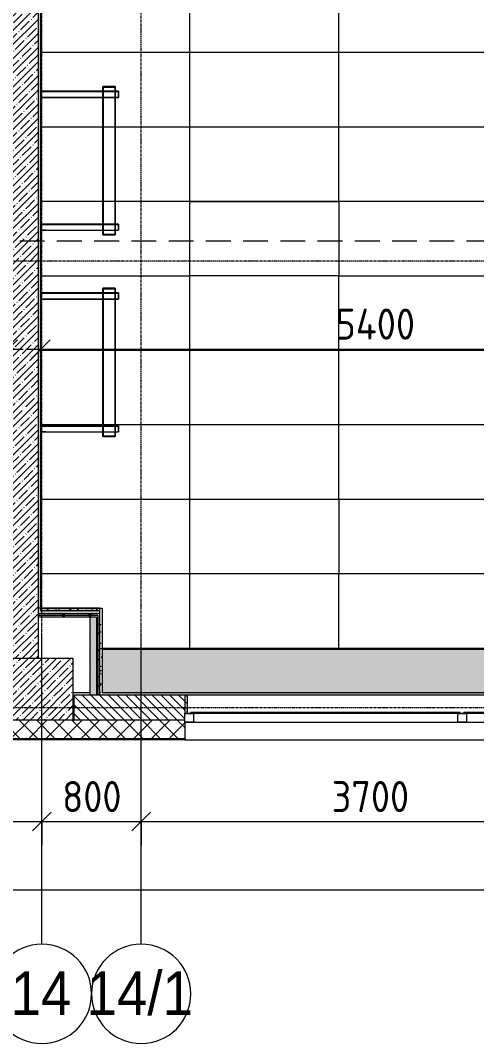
# Model space of a CAD drawing. Header units: millimetres. Extents: x 34897 to 231692, y -8553 to 29000.
# Drawn here: x 47487 to 51161, y -2706 to 5537 of the extents above; entities that cross this region are included whole.
import ezdxf

# ---------------------------------------------------------------- set-up
doc = ezdxf.new("R2010")
doc.units = ezdxf.units.MM
doc.linetypes.add('ADSK_Штрих_ш2 п1', pattern=[300, 200, -100])
doc.linetypes.add('Осевая', pattern=[31.75, 6.35, -4.7625, 15.875, -4.7625])
for name, color, linetype, lineweight in [('A-ANNO-DIMS', 7, 'Continuous', 9), ('A-ANNO-DIMS-100', 7, 'Continuous', 9), ('A-CLNG-PATT', 7, 'Continuous', 9), ('A-DETL-1', 7, 'ADSK_Штрих_ш2 п1', 9), ('A-GLAZ', 7, 'Continuous', 9), ('A-GLAZ-1', 7, 'Continuous', 13), ('A-WALL', 7, 'Continuous', 9), ('I-WALL', 7, 'Continuous', 9), ('S-COLS', 7, 'Continuous', 9), ('Оси', 7, 'Continuous', 9), ('Оси-1', 7, 'Continuous', 20), ('Оси-2', 7, 'Осевая', 9)]:
    doc.layers.add(name, color=color, linetype=linetype, lineweight=lineweight)
for name, color, linetype, lineweight, true_color in [('A-ANNO-NOTE', 1, 'Continuous', 9, 0xff0000), ('A-CLNG-1', 7, 'Continuous', 9, 0xeaeaea), ('A-WALL-1', 7, 'Continuous', 9, 0x3c3c3c), ('A-WALL-2', 7, 'Continuous', 9, 0x535353), ('A-WALL-FNSH-1', 7, 'Continuous', 9, 0x3c3c3c), ('E-LITE-EQPM-1', 7, 'Continuous', 9, 0xff8080), ('I-WALL-1', 7, 'Continuous', 9, 0x535353), ('S-COLS-1', 9, 'Continuous', 9, 0x808080), ('S-COLS-2', 7, 'Continuous', 9, 0x3c3c3c)]:
    doc.layers.add(name, color=color, linetype=linetype, lineweight=lineweight, true_color=true_color)
doc.layers.add('A-CLNG-PATT-1', color=7, linetype='Continuous', lineweight=9, transparency=1)
doc.styles.add('Arial', font='arial.ttf', dxfattribs={"width": 0.9, "height": 350})
doc.styles.add('ISOCPEUR', font='isocpeur.ttf', dxfattribs={"width": 0.9, "height": 250})
doc.dimstyles.new('ISO-2_5_0_9К_БОЛЬШОЙ', dxfattribs={"dimscale": 304.8, "dimtxt": 248.995294, "dimasz": 0.492126, "dimexe": 0.393701, "dimexo": 0.984252, "dimgap": 0, "dimtad": 1, "dimdec": 0, "dimrnd": 10, "dimzin": 0, "dimdsep": 46, "dimtxsty": 'ISOCPEUR', "dimblk1": 'OBLIQUE', "dimblk2": 'OBLIQUE', "dimsah": 1, "dimcen": 0.09, "dimdle": 0.393701, "dimazin": 0, "dimtfac": 1, "dimtdec": 4, "dimtix": 1, "dimtmove": 0, "dimatfit": 3, "dimfxl": 1, "dimtvp": 1, "dimtolj": 1, "dimtzin": 0, "dimarcsym": 2})
pattern_1 = [(0, (0, 0), (121.92, 30.48), [10.058, -81.382, 10.058, -81.382, -487.68]), (0, (0, 0), (121.92, 30.48), [-182.88, 10.058, -172.822, 10.058, -81.382, -213.36]), (0, (0, 0), (121.92, 30.48), [-457.2, 10.058, -50.902, 10.058, -142.342]), (120, (45.72, 15.24), (-87.356454, 90.345817), [10.058, -81.382, 10.058, -81.382, -487.68]), (120, (45.72, 15.24), (-87.356454, 90.345817), [-182.88, 10.058, -172.822, 10.058, -81.382, -213.36]), (120, (45.72, 15.24), (-87.356454, 90.345817), [-457.2, 10.058, -50.902, 10.058, -142.342]), (240, (60.96, 76.2), (-34.563546, -120.825817), [10.058, -81.382, 10.058, -81.382, -487.68]), (240, (60.96, 76.2), (-34.563546, -120.825817), [-182.88, 10.058, -172.822, 10.058, -81.382, -213.36]), (240, (60.96, 76.2), (-34.563546, -120.825817), [-457.2, 10.058, -50.902, 10.058, -142.342])]
pattern_2 = [(45, (0, 0), (-106.066, 106.066), []), (135, (0, 0), (-106.066, -106.066), [])]

# ---------------------------------------------------------------- blocks, each defined once
blk = doc.blocks.new('BSC_Колонна _Прямоугольная - 500х500-V7-Сводный план потолков 2 этажа в осях 12-23')
at = {"layer": 'S-COLS-1'}
h = blk.add_hatch(dxfattribs=at)
h.set_pattern_fill('FP_8', color=256, style=0, pattern_type=2)
h.set_pattern_definition([(45, (-47660, -150), (-57.02463, 57.02463), []), (45, (-47602.975, -150), (-57.02463, 57.02463), [100.806, -20.161, 3.353, -16.808])])
h.paths.add_polyline_path([(-250, -250), (250, -250), (250, 250), (-250, 250), (-250, -198)])
at = {"layer": 'S-COLS-2'}
for p, q in [((-250, 250), (250, 250)), ((-250, -198), (-250, 250)), ((250, 250), (250, -250)), ((250, -250), (-250, -250))]:
    blk.add_line(p, q, dxfattribs=at)
blk = doc.blocks.new('120_Окно_СКБ_2Ст - 120_Окно_СКБ_2Ст 3100х2500 _мал_ створка слева-2_-22446420-Сводный план потолков 2 этажа в осях 12-23')
at = {"layer": 'A-GLAZ'}
for p, q in [((1550, -57), (-1550, -57)), ((-1550, -127), (1550, -127))]:
    blk.add_line(p, q, dxfattribs=at)
at = {"layer": 'A-GLAZ-1'}
for p, q in [((-1550, -127), (-1550, -57)), ((-1550, -57), (-1480, -57)), ((-1480, -57), (-1480, -127)), ((-720, -127), (-720, -57)), ((-720, -57), (-650, -57)), ((-650, -57), (-650, -127)), ((1480, -127), (1480, -57)), ((1480, -57), (1550, -57)), ((1550, -57), (1550, -127)), ((-1480, -127), (-1550, -127)), ((-1500, -127), (-1500, -137)), ((-1500, -137), (-700, -137)), ((-700, -137), (-1500, -137)), ((-1430, -137), (-1430, -127)), ((-770, -137), (-770, -127)), ((-650, -127), (-720, -127)), ((-700, -137), (-700, -127)), ((-670, -127), (-670, -137)), ((-670, -137), (1500, -137)), ((1500, -137), (-670, -137)), ((-600, -137), (-600, -127)), ((1430, -137), (1430, -127)), ((1550, -127), (1480, -127)), ((1500, -137), (1500, -127))]:
    blk.add_line(p, q, dxfattribs=at)
blk = doc.blocks.new('E220 IP40 _школа доски 1195-100 IP40 аналог 1-36_ - V1-E0-00270-60000-4001839 _ V2-A0-PR00-00_2_0017_25 _Призма стандарт_-V38-Сводный план потолков 2 этажа в осях 12-23')
at = {"layer": 'E-LITE-EQPM-1'}
for p, q in [((48151, 4966), (47651, 4966)), ((47651, 4916), (47651, 4966)), ((47651, 4966), (47651, 4916)), ((47651, 4966), (47691, 4966)), ((47653, 4964), (48151, 4964)), ((47653, 4964), (47653, 4918)), ((47653, 4918), (47653, 4964)), ((47691, 4964), (47653, 4964)), ((47691, 4966), (48151, 4966)), ((47691, 4966), (47691, 4964)), ((47691, 4964), (47691, 4966)), ((47691, 4964), (48151, 4964)), ((48151, 3808.5), (48151, 5003.5)), ((48151, 5003.5), (48251, 5003.5)), ((48251, 5003.5), (48151, 5003.5)), ((48151, 5003.5), (48151, 3808.5)), ((48152.9, 4966), (48151, 4966)), ((48151, 4966), (48152.9, 4966)), ((48151, 4964), (48152.9, 4964)), ((48151, 4964), (48152.9, 4964)), ((48153, 3811.5), (48153, 5000.5)), ((48153, 5000.5), (48249, 5000.5)), ((48249, 5000.5), (48153, 5000.5)), ((48153, 5000.5), (48153, 3811.5)), ((48249, 5000.5), (48153, 5000.5)), ((48153, 5000.5), (48153, 3811.5)), ((48153, 3811.5), (48153, 5000.5)), ((48153, 5000.5), (48249, 5000.5)), ((48249, 4966), (48153, 4966)), ((48153, 4966), (48249, 4966)), ((48153, 4964), (48249, 4964)), ((48153, 4964), (48249, 4964)), ((48249, 5000.5), (48249, 3811.5)), ((48249, 3811.5), (48249, 5000.5)), ((48249, 3811.5), (48249, 5000.5)), ((48249, 5000.5), (48249, 3811.5)), ((48251, 4966), (48249.1, 4966)), ((48249.1, 4966), (48251, 4966)), ((48249.1, 4964), (48251, 4964)), ((48249.1, 4964), (48251, 4964)), ((48251, 5003.5), (48251, 3808.5)), ((48251, 3808.5), (48251, 5003.5)), ((48276, 4966), (48251, 4966)), ((48251, 4966), (48276, 4966)), ((48251, 4964), (48276, 4964)), ((48251, 4964), (48276, 4964)), ((48276, 4966), (48276, 4964)), ((48276, 4916), (48276, 4966)), ((48276, 4964), (48276, 4918)), ((47651, 4916), (48151, 4916)), ((47691, 4916), (47651, 4916)), ((47653, 4918), (48151, 4918)), ((47653, 4918), (47691, 4918)), ((47691, 4918), (48151, 4918)), ((47691, 4918), (47691, 4916)), ((47691, 4916), (47691, 4918)), ((47691, 4916), (48151, 4916)), ((48151, 4918), (48152.9, 4918)), ((48151, 4918), (48152.9, 4918)), ((48151, 4916), (48152.9, 4916)), ((48151, 4916), (48152.9, 4916)), ((48153, 4918), (48249, 4918)), ((48153, 4918), (48249, 4918)), ((48153, 4916), (48249, 4916)), ((48153, 4916), (48249, 4916)), ((48249.1, 4918), (48251, 4918)), ((48249.1, 4918), (48251, 4918)), ((48249.1, 4916), (48251, 4916)), ((48249.1, 4916), (48251, 4916)), ((48251, 4918), (48276, 4918)), ((48251, 4918), (48276, 4918)), ((48251, 4916), (48276, 4916)), ((48251, 4916), (48276, 4916)), ((48276, 4918), (48276, 4916)), ((48151.1, 3896), (47651, 3896)), ((47651, 3846), (47651, 3896)), ((47651, 3896), (47651, 3846)), ((47651, 3896), (47691, 3896)), ((47653, 3894), (48151.1, 3894)), ((47653, 3894), (47653, 3848)), ((47653, 3848), (47653, 3894)), ((47691, 3894), (47653, 3894)), ((47691, 3896), (48151.1, 3896)), ((47691, 3896), (47691, 3894)), ((47691, 3894), (47691, 3896)), ((47691, 3894), (48151.1, 3894)), ((48153, 3896), (48151.1, 3896)), ((48151.1, 3896), (48153, 3896)), ((48151.1, 3894), (48153, 3894)), ((48151.1, 3894), (48153, 3894)), ((48249, 3896), (48153, 3896)), ((48153, 3896), (48249, 3896)), ((48153, 3894), (48249, 3894)), ((48153, 3894), (48249, 3894)), ((48250.9, 3896), (48249, 3896)), ((48249, 3896), (48250.9, 3896)), ((48249, 3894), (48250.9, 3894)), ((48249, 3894), (48250.9, 3894)), ((48276, 3896), (48250.9, 3896)), ((48250.9, 3896), (48276, 3896)), ((48250.9, 3894), (48276, 3894)), ((48250.9, 3894), (48276, 3894)), ((48276, 3896), (48276, 3894)), ((48276, 3846), (48276, 3896)), ((48276, 3894), (48276, 3848)), ((47651, 3846), (48151.1, 3846)), ((47691, 3846), (47651, 3846)), ((47653, 3848), (48151.1, 3848)), ((47653, 3848), (47691, 3848)), ((47691, 3848), (48151.1, 3848)), ((47691, 3848), (47691, 3846)), ((47691, 3846), (47691, 3848)), ((47691, 3846), (48151.1, 3846)), ((48251, 3808.5), (48151, 3808.5)), ((48151, 3808.5), (48251, 3808.5)), ((48151.1, 3848), (48153, 3848)), ((48151.1, 3848), (48153, 3848)), ((48151.1, 3846), (48153, 3846)), ((48151.1, 3846), (48153, 3846)), ((48153, 3848), (48249, 3848)), ((48153, 3848), (48249, 3848)), ((48153, 3846), (48249, 3846)), ((48153, 3846), (48249, 3846)), ((48249, 3811.5), (48153, 3811.5)), ((48153, 3811.5), (48249, 3811.5)), ((48153, 3811.5), (48249, 3811.5)), ((48249, 3811.5), (48153, 3811.5)), ((48249, 3848), (48250.9, 3848)), ((48249, 3848), (48250.9, 3848)), ((48249, 3846), (48250.9, 3846)), ((48249, 3846), (48250.9, 3846)), ((48250.9, 3848), (48276, 3848)), ((48250.9, 3848), (48276, 3848)), ((48250.9, 3846), (48276, 3846)), ((48250.9, 3846), (48276, 3846)), ((48276, 3848), (48276, 3846))]:
    blk.add_line(p, q, dxfattribs=at)
blk = doc.blocks.new('Рассеиватель E220 - V2-A0-PR00-00_2_0016_25 Призма стандарт-27752360-Сводный план потолков 2 этажа в осях 12-23')
at = {"layer": 'E-LITE-EQPM-1'}
for p, q in [((-594.5, -48), (-594.5, 48)), ((-594.5, 48), (594.5, 48)), ((594.5, 48), (-594.5, 48)), ((-594.5, 48), (-594.5, -48)), ((594.5, 48), (594.5, -48)), ((594.5, -48), (594.5, 48)), ((594.5, -48), (-594.5, -48)), ((-594.5, -48), (594.5, -48))]:
    blk.add_line(p, q, dxfattribs=at)
blk = doc.blocks.new('E220 IP40 _школа доски 1195-100 IP40 аналог 1-36_ - V1-E0-00270-60000-4001839 _ V2-A0-PR00-00_2_0017_25 _Призма стандарт_-V39-Сводный план потолков 2 этажа в осях 12-23')
at = {"layer": 'E-LITE-EQPM-1'}
for p, q in [((48151, 3341), (47651, 3341)), ((47651, 3291), (47651, 3341)), ((47651, 3341), (47651, 3291)), ((47651, 3341), (47691, 3341)), ((47653, 3339), (48151, 3339)), ((47653, 3339), (47653, 3293)), ((47653, 3293), (47653, 3339)), ((47691, 3339), (47653, 3339)), ((47691, 3341), (48151, 3341)), ((47691, 3341), (47691, 3339)), ((47691, 3339), (47691, 3341)), ((47691, 3339), (48151, 3339)), ((48151, 2183.5), (48151, 3378.5)), ((48151, 3378.5), (48251, 3378.5)), ((48251, 3378.5), (48151, 3378.5)), ((48151, 3378.5), (48151, 2183.5)), ((48152.9, 3341), (48151, 3341)), ((48151, 3341), (48152.9, 3341)), ((48151, 3339), (48152.9, 3339)), ((48151, 3339), (48152.9, 3339)), ((48153, 2186.5), (48153, 3375.5)), ((48153, 3375.5), (48249, 3375.5)), ((48249, 3375.5), (48153, 3375.5)), ((48153, 3375.5), (48153, 2186.5)), ((48249, 3375.5), (48153, 3375.5)), ((48153, 3375.5), (48153, 2186.5)), ((48153, 2186.5), (48153, 3375.5)), ((48153, 3375.5), (48249, 3375.5)), ((48249, 3341), (48153, 3341)), ((48153, 3341), (48249, 3341)), ((48153, 3339), (48249, 3339)), ((48153, 3339), (48249, 3339)), ((48249, 3375.5), (48249, 2186.5)), ((48249, 2186.5), (48249, 3375.5)), ((48249, 2186.5), (48249, 3375.5)), ((48249, 3375.5), (48249, 2186.5)), ((48251, 3341), (48249.1, 3341)), ((48249.1, 3341), (48251, 3341)), ((48249.1, 3339), (48251, 3339)), ((48249.1, 3339), (48251, 3339)), ((48251, 3378.5), (48251, 2183.5)), ((48251, 2183.5), (48251, 3378.5)), ((48276, 3341), (48251, 3341)), ((48251, 3341), (48276, 3341)), ((48251, 3339), (48276, 3339)), ((48251, 3339), (48276, 3339)), ((48276, 3341), (48276, 3339)), ((48276, 3291), (48276, 3341)), ((48276, 3339), (48276, 3293)), ((47651, 3291), (48151, 3291)), ((47691, 3291), (47651, 3291)), ((47653, 3293), (48151, 3293)), ((47653, 3293), (47691, 3293)), ((47691, 3293), (48151, 3293)), ((47691, 3293), (47691, 3291)), ((47691, 3291), (47691, 3293)), ((47691, 3291), (48151, 3291)), ((48151, 3293), (48152.9, 3293)), ((48151, 3293), (48152.9, 3293)), ((48151, 3291), (48152.9, 3291)), ((48151, 3291), (48152.9, 3291)), ((48153, 3293), (48249, 3293)), ((48153, 3293), (48249, 3293)), ((48153, 3291), (48249, 3291)), ((48153, 3291), (48249, 3291)), ((48249.1, 3293), (48251, 3293)), ((48249.1, 3293), (48251, 3293)), ((48249.1, 3291), (48251, 3291)), ((48249.1, 3291), (48251, 3291)), ((48251, 3293), (48276, 3293)), ((48251, 3293), (48276, 3293)), ((48251, 3291), (48276, 3291)), ((48251, 3291), (48276, 3291)), ((48276, 3293), (48276, 3291)), ((48151.1, 2271), (47651, 2271)), ((47651, 2221), (47651, 2271)), ((47651, 2271), (47651, 2221)), ((47651, 2271), (47691, 2271)), ((47653, 2269), (48151.1, 2269)), ((47653, 2269), (47653, 2223)), ((47653, 2223), (47653, 2269)), ((47691, 2269), (47653, 2269)), ((47691, 2271), (48151.1, 2271)), ((47691, 2271), (47691, 2269)), ((47691, 2269), (47691, 2271)), ((47691, 2269), (48151.1, 2269)), ((48153, 2271), (48151.1, 2271)), ((48151.1, 2271), (48153, 2271)), ((48151.1, 2269), (48153, 2269)), ((48151.1, 2269), (48153, 2269)), ((48249, 2271), (48153, 2271)), ((48153, 2271), (48249, 2271)), ((48153, 2269), (48249, 2269)), ((48153, 2269), (48249, 2269)), ((48250.9, 2271), (48249, 2271)), ((48249, 2271), (48250.9, 2271)), ((48249, 2269), (48250.9, 2269)), ((48249, 2269), (48250.9, 2269)), ((48276, 2271), (48250.9, 2271)), ((48250.9, 2271), (48276, 2271)), ((48250.9, 2269), (48276, 2269)), ((48250.9, 2269), (48276, 2269)), ((48276, 2271), (48276, 2269)), ((48276, 2221), (48276, 2271)), ((48276, 2269), (48276, 2223)), ((47651, 2221), (48151.1, 2221)), ((47691, 2221), (47651, 2221)), ((47653, 2223), (48151.1, 2223)), ((47653, 2223), (47691, 2223)), ((47691, 2223), (48151.1, 2223)), ((47691, 2223), (47691, 2221)), ((47691, 2221), (47691, 2223)), ((47691, 2221), (48151.1, 2221)), ((48251, 2183.5), (48151, 2183.5)), ((48151, 2183.5), (48251, 2183.5)), ((48151.1, 2223), (48153, 2223)), ((48151.1, 2223), (48153, 2223)), ((48151.1, 2221), (48153, 2221)), ((48151.1, 2221), (48153, 2221)), ((48153, 2223), (48249, 2223)), ((48153, 2223), (48249, 2223)), ((48153, 2221), (48249, 2221)), ((48153, 2221), (48249, 2221)), ((48249, 2186.5), (48153, 2186.5)), ((48153, 2186.5), (48249, 2186.5)), ((48153, 2186.5), (48249, 2186.5)), ((48249, 2186.5), (48153, 2186.5)), ((48249, 2223), (48250.9, 2223)), ((48249, 2223), (48250.9, 2223)), ((48249, 2221), (48250.9, 2221)), ((48249, 2221), (48250.9, 2221)), ((48250.9, 2223), (48276, 2223)), ((48250.9, 2223), (48276, 2223)), ((48250.9, 2221), (48276, 2221)), ((48250.9, 2221), (48276, 2221)), ((48276, 2223), (48276, 2221))]:
    blk.add_line(p, q, dxfattribs=at)
blk = doc.blocks.new('Ось сетки - D8-29747960-Сводный план потолков 2 этажа в осях 12-23')
at = {"layer": 'Оси-1'}
for start, end in [(360, 180), (180, 360)]:
    blk.add_arc((0, 0), 4, start, end, dxfattribs=at)
blk = doc.blocks.new('DIMBLOCK4-Сводный план потолков 2 этажа в осях 12-23')
at = {"layer": 'A-ANNO-DIMS-100'}
for p, q in [((43160, -1111.8), (43160, -797.9)), ((47660, -1111.8), (47660, -797.9)), ((43160, -917.9), (47660, -917.9)), ((43160, -917.9), (43160, -1111.8)), ((47660, -917.9), (47660, -1111.8))]:
    blk.add_line(p, q, dxfattribs=at)
at = {"layer": 'A-ANNO-DIMS-100', "lineweight": 20}
for p, q in [((43160, -917.9), (43235, -842.9)), ((47660, -917.9), (47735, -842.9)), ((43160, -917.9), (43085, -992.9)), ((47660, -917.9), (47585, -992.9))]:
    blk.add_line(p, q, dxfattribs=at)
at = {"layer": 'A-ANNO-DIMS-100', "color": 0, "insert": (45082, -591.3), "char_height": 250, "width": 787.208, "attachment_point": 1, "line_spacing_factor": 1.149209, "style": 'ISOCPEUR'}
blk.add_mtext('4500', dxfattribs=at)
blk = doc.blocks.new('_Oblique')
at = {"color": 0, "linetype": 'ByBlock', "lineweight": -2}
blk.add_line((-0.5, -0.5), (0.5, 0.5), dxfattribs=at)
blk = doc.blocks.new('DIMBLOCK5-Сводный план потолков 2 этажа в осях 12-23')
at = {"layer": 'A-ANNO-DIMS-100'}
for p, q in [((47660, -1111.8), (47660, -797.9)), ((48460, -1111.8), (48460, -797.9)), ((47660, -917.9), (48460, -917.9)), ((47660, -917.9), (47660, -1111.8)), ((48460, -917.9), (48460, -1111.8))]:
    blk.add_line(p, q, dxfattribs=at)
at = {"layer": 'A-ANNO-DIMS-100', "lineweight": 20}
for p, q in [((47660, -917.9), (47735, -842.9)), ((48460, -917.9), (48535, -842.9)), ((47660, -917.9), (47585, -992.9)), ((48460, -917.9), (48385, -992.9))]:
    blk.add_line(p, q, dxfattribs=at)
at = {"layer": 'A-ANNO-DIMS-100', "color": 0, "insert": (47823, -591.3), "char_height": 250, "width": 568.858, "attachment_point": 1, "line_spacing_factor": 1.149209, "style": 'ISOCPEUR'}
blk.add_mtext('800', dxfattribs=at)
blk = doc.blocks.new('DIMBLOCK6-Сводный план потолков 2 этажа в осях 12-23')
at = {"layer": 'A-ANNO-DIMS-100'}
for p, q in [((48460, -1111.8), (48460, -797.9)), ((52160, -1111.8), (52160, -797.9)), ((48460, -917.9), (52160, -917.9)), ((48460, -917.9), (48460, -1111.8)), ((52160, -917.9), (52160, -1111.8))]:
    blk.add_line(p, q, dxfattribs=at)
at = {"layer": 'A-ANNO-DIMS-100', "lineweight": 20}
for p, q in [((48460, -917.9), (48535, -842.9)), ((52160, -917.9), (52235, -842.9)), ((48460, -917.9), (48385, -992.9)), ((52160, -917.9), (52085, -992.9))]:
    blk.add_line(p, q, dxfattribs=at)
at = {"layer": 'A-ANNO-DIMS-100', "color": 0, "insert": (49994, -591.3), "char_height": 250, "width": 758.478, "attachment_point": 1, "line_spacing_factor": 1.149209, "style": 'ISOCPEUR'}
blk.add_mtext('3700', dxfattribs=at)
blk = doc.blocks.new('DIMBLOCK19-Сводный план потолков 2 этажа в осях 12-23')
at = {"layer": 'A-ANNO-DIMS-100'}
for p, q in [((38310, -1662), (38310, -1348.1)), ((84560, -1662), (84560, -1348.1)), ((38190, -1468.1), (84680, -1468.1)), ((38310, -1468.1), (38310, -1662)), ((84560, -1468.1), (84560, -1662))]:
    blk.add_line(p, q, dxfattribs=at)
at = {"layer": 'A-ANNO-DIMS-100', "lineweight": 20}
for p, q in [((38310, -1468.1), (38385, -1393.1)), ((84560, -1468.1), (84635, -1393.1)), ((38310, -1468.1), (38235, -1543.1)), ((84560, -1468.1), (84485, -1543.1))]:
    blk.add_line(p, q, dxfattribs=at)
at = {"layer": 'A-ANNO-DIMS-100', "color": 0, "insert": (61028, -1141.5), "char_height": 250, "width": 976.828, "attachment_point": 1, "line_spacing_factor": 1.149209, "style": 'ISOCPEUR'}
blk.add_mtext('46250', dxfattribs=at)
blk = doc.blocks.new('DIMBLOCK63-Сводный план потолков 2 этажа в осях 12-23')
at = {"layer": 'A-ANNO-DIMS-100'}
for p, q in [((44180.1, 2694.7), (44180.1, 3008.7)), ((47389, 2694.7), (47389, 3008.7)), ((44180.1, 2888.7), (47509, 2888.7)), ((44180.1, 2888.7), (44180.1, 2694.7)), ((47389, 2888.7), (47389, 2694.7))]:
    blk.add_line(p, q, dxfattribs=at)
at = {"layer": 'A-ANNO-DIMS-100', "lineweight": 20}
for p, q in [((44180.1, 2888.7), (44105.1, 2813.7)), ((44180.1, 2888.7), (44255.1, 2963.7)), ((47389, 2888.7), (47314, 2813.7)), ((47389, 2888.7), (47464, 2963.7))]:
    blk.add_line(p, q, dxfattribs=at)
at = {"layer": 'A-ANNO-DIMS-100', "color": 0, "insert": (45490, 3215.3), "char_height": 250, "width": 706.764, "attachment_point": 1, "line_spacing_factor": 1.149209, "style": 'ISOCPEUR'}
blk.add_mtext('3210', dxfattribs=at)
blk = doc.blocks.new('DIMBLOCK68-Сводный план потолков 2 этажа в осях 12-23')
at = {"layer": 'A-ANNO-DIMS-100'}
for p, q in [((47651, 2694.7), (47651, 3008.7)), ((53054, 2694.7), (53054, 3008.7)), ((47531, 2888.7), (53054, 2888.7)), ((47651, 2888.7), (47651, 2694.7)), ((53054, 2888.7), (53054, 2694.7))]:
    blk.add_line(p, q, dxfattribs=at)
at = {"layer": 'A-ANNO-DIMS-100', "lineweight": 20}
for p, q in [((47651, 2888.7), (47576, 2813.7)), ((47651, 2888.7), (47726, 2963.7)), ((53054, 2888.7), (52979, 2813.7)), ((53054, 2888.7), (53129, 2963.7))]:
    blk.add_line(p, q, dxfattribs=at)
at = {"layer": 'A-ANNO-DIMS-100', "color": 0, "insert": (50024.5, 3215.3), "char_height": 250, "width": 787.208, "attachment_point": 1, "line_spacing_factor": 1.149209, "style": 'ISOCPEUR'}
blk.add_mtext('5400', dxfattribs=at)

msp = doc.modelspace()

# ---------------------------------------------------------------- hatches: boundary and pattern name
at = {"layer": 'A-CLNG-PATT'}
h = msp.add_hatch(dxfattribs=at)
h.set_pattern_fill('FP_55', color=256, style=0, pattern_type=2)
h.set_pattern_definition([(180, (46451, 5279.5), (-7e-14, -600), []), (270, (46451, 5279.5), (1200, 7e-14), [])])
h.paths.add_polyline_path([(51910, 470), (51910, 475), (52760, 475), (52760, 470), (56410, 470), (56410, 475), (56540, 475), (56539, 7050), (55210, 7050), (55209, 7050), (55201.5, 7050), (55201.5, 7652), (53718, 7652), (53718, 7050), (51890, 7050), (51890, 7680), (47930, 7679), (47930, 7380), (47650, 7379), (47650, 805), (48124.1, 805), (48124.1, 801), (48145.1, 801), (48145.1, 470), (51890, 470)])
h.paths.add_polyline_path([(54852.4, 1078.9), (53652.4, 1078.9), (53652.4, 1678.9), (54852.4, 1678.9), (54852.4, 1221.5)])
h.paths.add_polyline_path([(51347, 1078.9), (51252.4, 1078.9), (51252.4, 1678.9), (52452.4, 1678.9), (52452.4, 1078.9)])
h.paths.add_polyline_path([(48852.4, 1078.9), (48852.4, 1678.9), (50052.4, 1678.9), (50052.4, 1078.9), (49892.3, 1078.9)])
h.paths.add_polyline_path([(53652.4, 3478.9), (53652.4, 4078.9), (54852.4, 4078.9), (54852.4, 3478.9)])
h.paths.add_polyline_path([(52452.4, 3478.9), (51252.4, 3478.9), (51252.4, 4078.9), (52452.4, 4078.9)])
h.paths.add_polyline_path([(48852.4, 3478.9), (48852.4, 4078.9), (50052.4, 4078.9), (50052.4, 3478.9), (49892.3, 3478.9)])
h.paths.add_polyline_path([(53652.4, 5878.9), (53652.4, 6478.9), (54852.4, 6478.9), (54852.4, 5878.9)])
h.paths.add_polyline_path([(52452.4, 5878.9), (51252.4, 5878.9), (51252.4, 6478.9), (52452.4, 6478.9)])
h.paths.add_polyline_path([(50052.4, 5878.9), (48852.4, 5878.9), (48852.4, 6478.9), (50052.4, 6478.9)])
at = {"layer": 'A-CLNG-PATT-1'}
h = msp.add_hatch(color=256, dxfattribs=at)
h.paths.add_polyline_path([(52801.7, 121), (56389, 121), (56389, 470), (52780, 470), (52780, 121)])
h.paths.add_polyline_path([(48437.6, 121), (51889, 121), (51889, 470), (48145.1, 470), (48145.1, 121)])
at = {"layer": 'A-WALL'}
h = msp.add_hatch(dxfattribs=at)
h.set_pattern_fill('FP_20', color=256, style=0, pattern_type=2)
h.set_pattern_definition([(135, (0, 0), (-35.35534, -35.35534), [])])
h.paths.add_polyline_path([(48810, -100), (48810, 100), (47920, 100), (47920, -100), (48437.6, -100)])
h = msp.add_hatch(dxfattribs=at)
h.set_pattern_fill('FP_21', color=256, style=0, pattern_type=2)
h.set_pattern_definition([(45, (0, 0), (-70.71068, 70.71068), []), (135, (0, 0), (-70.71068, -70.71068), [])])
h.paths.add_polyline_path([(75700, -250), (75700, -100), (71560, -100), (71560, -250), (75349.7, -250)])
h.paths.add_polyline_path([(70258.2, -250), (70660, -250), (70660, -100), (67060, -100), (67060, -250), (68803.5, -250)])
h.paths.add_polyline_path([(65910, -250), (66160, -250), (66160, -100), (65160, -100), (65160, -250), (65894.1, -250)])
h.paths.add_polyline_path([(62060, -250), (62060, -100), (60910, -100), (60910, -250), (61530, -250)])
h.paths.add_polyline_path([(58060, -250), (58810, -250), (58810, -100), (58060, -100), (58060, -118)])
h.paths.add_polyline_path([(57160, -250), (57160, -100), (56410, -100), (56410, -250)])
h.paths.add_polyline_path([(52801.7, -250), (53310, -250), (53310, -100), (51910, -100), (51910, -250)])
h.paths.add_polyline_path([(47410, -250), (48810, -250), (48810, -100), (47410, -100), (47410, -118)])
h.paths.add_polyline_path([(45310, -250), (45310, -100), (44936.3, -100), (44936.3, -250)])
h.paths.add_polyline_path([(44036.3, -250), (44036.3, -100), (42660, -100), (42660, -250)])
h.paths.add_polyline_path([(39560, -250), (39560, -100), (38742.7, -100), (38742.7, -250)])
at = {"layer": 'I-WALL'}
h = msp.add_hatch(dxfattribs=at)
h.set_pattern_fill('FP_17', color=256, style=0, pattern_type=2)
h.set_pattern_definition([(45, (0, 0), (-57.02463, 57.02463), []), (45, (57.025, 0), (-57.02463, 57.02463), [100.806, -20.161, 3.353, -16.808])])
h.paths.add_polyline_path([(47410, 400), (47630, 400), (47630, 7400), (47410, 7400), (47410, 1221.5)])
h = msp.add_hatch(dxfattribs=at)
h.set_pattern_fill('FP_46', color=256, style=0, pattern_type=2)
h.set_pattern_definition(pattern_1)
h.paths.add_polyline_path([(47630, 805), (47650, 805), (47650, 7380), (47630, 7380), (47630, 1221.5)])
for points in [[(48124.1, 755), (48124.1, 805), (47630, 805), (47630, 755), (47710.3, 755)], [(48099.1, 100), (48099.1, 730), (48049.1, 730), (48049.1, 100)]]:
    msp.add_hatch(color=256, dxfattribs=at).paths.add_polyline_path(points)
h = msp.add_hatch(dxfattribs=at)
h.set_pattern_fill('FP_56', color=256, style=0, pattern_type=2)
h.set_pattern_definition(pattern_2)
h.paths.add_polyline_path([(48124.1, 742.5), (48124.1, 755), (47630, 755), (47630, 742.5), (48111.6, 742.5)])
h = msp.add_hatch(dxfattribs=at)
h.set_pattern_fill('FP_56', color=256, style=0, pattern_type=2)
h.set_pattern_definition(pattern_2)
h.paths.add_polyline_path([(48111.6, 730), (48111.6, 742.5), (47630, 742.5), (47630, 730), (48099.1, 730)])
h = msp.add_hatch(dxfattribs=at)
h.set_pattern_fill('FP_46', color=256, style=0, pattern_type=2)
h.set_pattern_definition(pattern_1)
h.paths.add_polyline_path([(48144.1, 780), (48144.1, 800), (47650, 800), (47650, 780), (48124.1, 780)])
h = msp.add_hatch(dxfattribs=at)
h.set_pattern_fill('FP_56', color=256, style=0, pattern_type=2)
h.set_pattern_definition(pattern_2)
h.paths.add_polyline_path([(48124.1, 100), (48124.1, 742.5), (48111.6, 742.5), (48111.6, 100)])
h = msp.add_hatch(dxfattribs=at)
h.set_pattern_fill('FP_46', color=256, style=0, pattern_type=2)
h.set_pattern_definition(pattern_1)
h.paths.add_polyline_path([(48124.1, 100), (48144.1, 100), (48144.1, 780), (48124.1, 780), (48124.1, 342.6)])
h = msp.add_hatch(dxfattribs=at)
h.set_pattern_fill('FP_56', color=256, style=0, pattern_type=2)
h.set_pattern_definition(pattern_2)
h.paths.add_polyline_path([(48099.1, 100), (48111.6, 100), (48111.6, 730), (48099.1, 730), (48099.1, 342.6)])
h = msp.add_hatch(dxfattribs=at)
h.set_pattern_fill('FP_46', color=256, style=0, pattern_type=2)
h.set_pattern_definition(pattern_1)
h.paths.add_polyline_path([(51910, 100), (51910, 120), (48144.1, 120), (48144.1, 100), (51347, 100)])
h = msp.add_hatch(dxfattribs=at)
h.set_pattern_fill('FP_46', color=256, style=0, pattern_type=2)
h.set_pattern_definition(pattern_1)
h.paths.add_polyline_path([(48830, -48), (48830, 100), (48810, 100), (48810, -48)])

# ---------------------------------------------------------------- linework, layer by layer
at = {"layer": 'A-ANNO-NOTE'}
for p, q in [((48852.5, 4078.6), (50052.5, 4078.6)), ((48852.5, 3478.6), (48852.5, 4078.6)), ((50052.5, 4078.6), (50052.5, 3478.6)), ((50052.5, 3478.6), (48852.5, 3478.6)), ((48852.5, 1678.6), (50052.5, 1678.6)), ((48852.5, 1078.6), (48852.5, 1678.6)), ((50052.5, 1678.6), (50052.5, 1078.6)), ((50052.5, 1078.6), (48852.5, 1078.6))]:
    msp.add_line(p, q, dxfattribs=at)
at = {"layer": 'A-CLNG-1'}
for p, q in [((48852.4, 3478.9), (48852.4, 4078.9)), ((48852.4, 4078.9), (50052.4, 4078.9)), ((50052.4, 4078.9), (50052.4, 3478.9)), ((50052.4, 3478.9), (48852.4, 3478.9)), ((48852.4, 1078.9), (48852.4, 1678.9)), ((48852.4, 1678.9), (50052.4, 1678.9)), ((50052.4, 1678.9), (50052.4, 1078.9)), ((50052.4, 1078.9), (48852.4, 1078.9)), ((48145.1, 801), (48145.1, 801)), ((48145.1, 470), (51890, 470)), ((48831, 100), (48831, -48))]:
    msp.add_line(p, q, dxfattribs=at)
at = {"layer": 'A-DETL-1'}
msp.add_line((38781, 3760), (65410, 3760), dxfattribs=at)
at = {"layer": 'A-WALL'}
for p, q in [((47630, 7400), (47630, 755)), ((48124.1, 755), (47630, 755)), ((48111.6, 742.5), (47630, 742.5)), ((48144.1, 800), (47650, 800)), ((48111.6, 742.5), (48111.6, 100)), ((48099.1, 730), (48099.1, 100)), ((51890, 120), (48145.1, 120)), ((48810, -100), (47920, -100)), ((48810, -250), (47410, -250)), ((48810, -253), (47410, -253))]:
    msp.add_line(p, q, dxfattribs=at)
at = {"layer": 'A-WALL-1'}
for p, q in [((47630, 805), (48124.1, 805)), ((47630, 755), (47630, 400)), ((47650, 780), (47650, 800)), ((48124.1, 780), (47650, 780)), ((48124.1, 805), (48124.1, 100)), ((48144.1, 800), (48144.1, 120)), ((48099.1, 730), (47630, 730)), ((48049.1, 100), (48049.1, 730)), ((47920, -100), (47920, 100)), ((51910, 100), (47920, 100)), ((48810, 100), (48810, -48)), ((48830, 100), (48830, -48)), ((47910, -100), (47920, -100)), ((48810, -118), (48810, -250))]:
    msp.add_line(p, q, dxfattribs=at)
at = {"layer": 'A-WALL-2'}
msp.add_line((48810, -258), (51910, -258), dxfattribs=at)
at = {"layer": 'A-WALL-FNSH-1'}
for p, q in [((47651, 7379), (47651, 801)), ((47650, 800), (47650, 7247.5)), ((47651, 801), (48145.1, 801)), ((48145.1, 801), (48145.1, 121)), ((48145.1, 120), (48144.1, 120)), ((48145.1, 121), (51889, 121)), ((48831, 100), (48831, -48)), ((48810, -258), (47410, -258)), ((48810, -250), (48810, -258))]:
    msp.add_line(p, q, dxfattribs=at)
at = {"layer": 'I-WALL-1'}
msp.add_line((48049.1, 120), (47910, 120), dxfattribs=at)
at = {"layer": 'Оси'}
for p, q in [((47660, -1906.3), (47660, 593.7)), ((48460, -1906.3), (48460, 593.7))]:
    msp.add_line(p, q, dxfattribs=at)
at = {"layer": 'Оси-2'}
for p, q in [((47660, 593.7), (47660, 24898.1)), ((48460, 593.7), (48460, 24898.1)), ((38196.8, 3600), (82030.3, 3600)), ((38196.8, 0), (82030.3, 0))]:
    msp.add_line(p, q, dxfattribs=at)

# ---------------------------------------------------------------- block references
at = {"layer": 'A-GLAZ', "rotation": 180}
msp.add_blockref('120_Окно_СКБ_2Ст - 120_Окно_СКБ_2Ст 3100х2500 _мал_ створка слева-2_-22446420-Сводный план потолков 2 этажа в осях 12-23', (50360, -175), dxfattribs=at)
at = {"layer": 'E-LITE-EQPM-1'}
for name in ['E220 IP40 _школа доски 1195-100 IP40 аналог 1-36_ - V1-E0-00270-60000-4001839 _ V2-A0-PR00-00_2_0017_25 _Призма стандарт_-V38-Сводный план потолков 2 этажа в осях 12-23', 'E220 IP40 _школа доски 1195-100 IP40 аналог 1-36_ - V1-E0-00270-60000-4001839 _ V2-A0-PR00-00_2_0017_25 _Призма стандарт_-V39-Сводный план потолков 2 этажа в осях 12-23']:
    msp.add_blockref(name, (0, 0), dxfattribs=at)
for p, rotation in [((48201, 4406), 89.9999999999999), ((48201, 2781), 89.99999999999993)]:
    msp.add_blockref('Рассеиватель E220 - V2-A0-PR00-00_2_0016_25 Призма стандарт-27752360-Сводный план потолков 2 этажа в осях 12-23', p, dxfattribs=dict(at, rotation=rotation))
at = {"layer": 'S-COLS'}
msp.add_blockref('BSC_Колонна _Прямоугольная - 500х500-V7-Сводный план потолков 2 этажа в осях 12-23', (47660, 150), dxfattribs=at)
at = {"layer": 'Оси-1', "xscale": 99.99999999999993, "yscale": 99.99999999999993, "zscale": 99.99999999999993}
for p in [(47660, -2306.3), (48460, -2306.3)]:
    msp.add_blockref('Ось сетки - D8-29747960-Сводный план потолков 2 этажа в осях 12-23', p, dxfattribs=at)

# ---------------------------------------------------------------- texts
at = {"layer": 'Оси', "char_height": 350, "attachment_point": 1, "style": 'Arial'}
for s, insert, width in [('14', (47407.4, -2125.6), 606.076), ('14/1', (48019.7, -2125.6), 1060.633)]:
    msp.add_mtext(s, dxfattribs=dict(at, insert=insert, width=width))

# ---------------------------------------------------------------- dimensions: what is measured, and where the dimension line sits
at = {"layer": 'A-ANNO-DIMS'}
for base, p1, p2, override, picture, middle in [((47389, 2888.7), (44180.1, 2994.7), (47389, 2994.7), {"dimpost": '<>', "dimfxl": 3208.941811}, 'DIMBLOCK63-Сводный план потолков 2 этажа в осях 12-23', (45784.5, 3013.7)), ((53054, 2888.7), (47651, 2994.7), (53054, 2994.7), {"dimpost": '<>', "dimfxl": 5402.999932}, 'DIMBLOCK68-Сводный план потолков 2 этажа в осях 12-23', (50352.5, 3013.7)), ((47660, -917.9), (43160, -811.8), (47660, -811.8), {"dimpost": '<>', "dimfxl": 4500}, 'DIMBLOCK4-Сводный план потолков 2 этажа в осях 12-23', (45410, -792.9)), ((48460, -917.9), (47660, -811.8), (48460, -811.8), {"dimpost": '<>', "dimfxl": 800}, 'DIMBLOCK5-Сводный план потолков 2 этажа в осях 12-23', (48060, -792.9)), ((52160, -917.9), (48460, -811.8), (52160, -811.8), {"dimpost": '<>', "dimfxl": 3700}, 'DIMBLOCK6-Сводный план потолков 2 этажа в осях 12-23', (50310, -792.9)), ((84560, -1468.1), (38310, -1362), (84560, -1362), {"dimpost": '<>', "dimfxl": 46250}, 'DIMBLOCK19-Сводный план потолков 2 этажа в осях 12-23', (61435, -1343.1))]:
    dim = msp.add_linear_dim(base=base, p1=p1, p2=p2, dimstyle='ISO-2_5_0_9К_БОЛЬШОЙ', override=override, dxfattribs=at)
    dim.commit()
    dim.dimension.update_dxf_attribs({"geometry": picture, "text_midpoint": middle})

doc.saveas('drawing.dxf')
